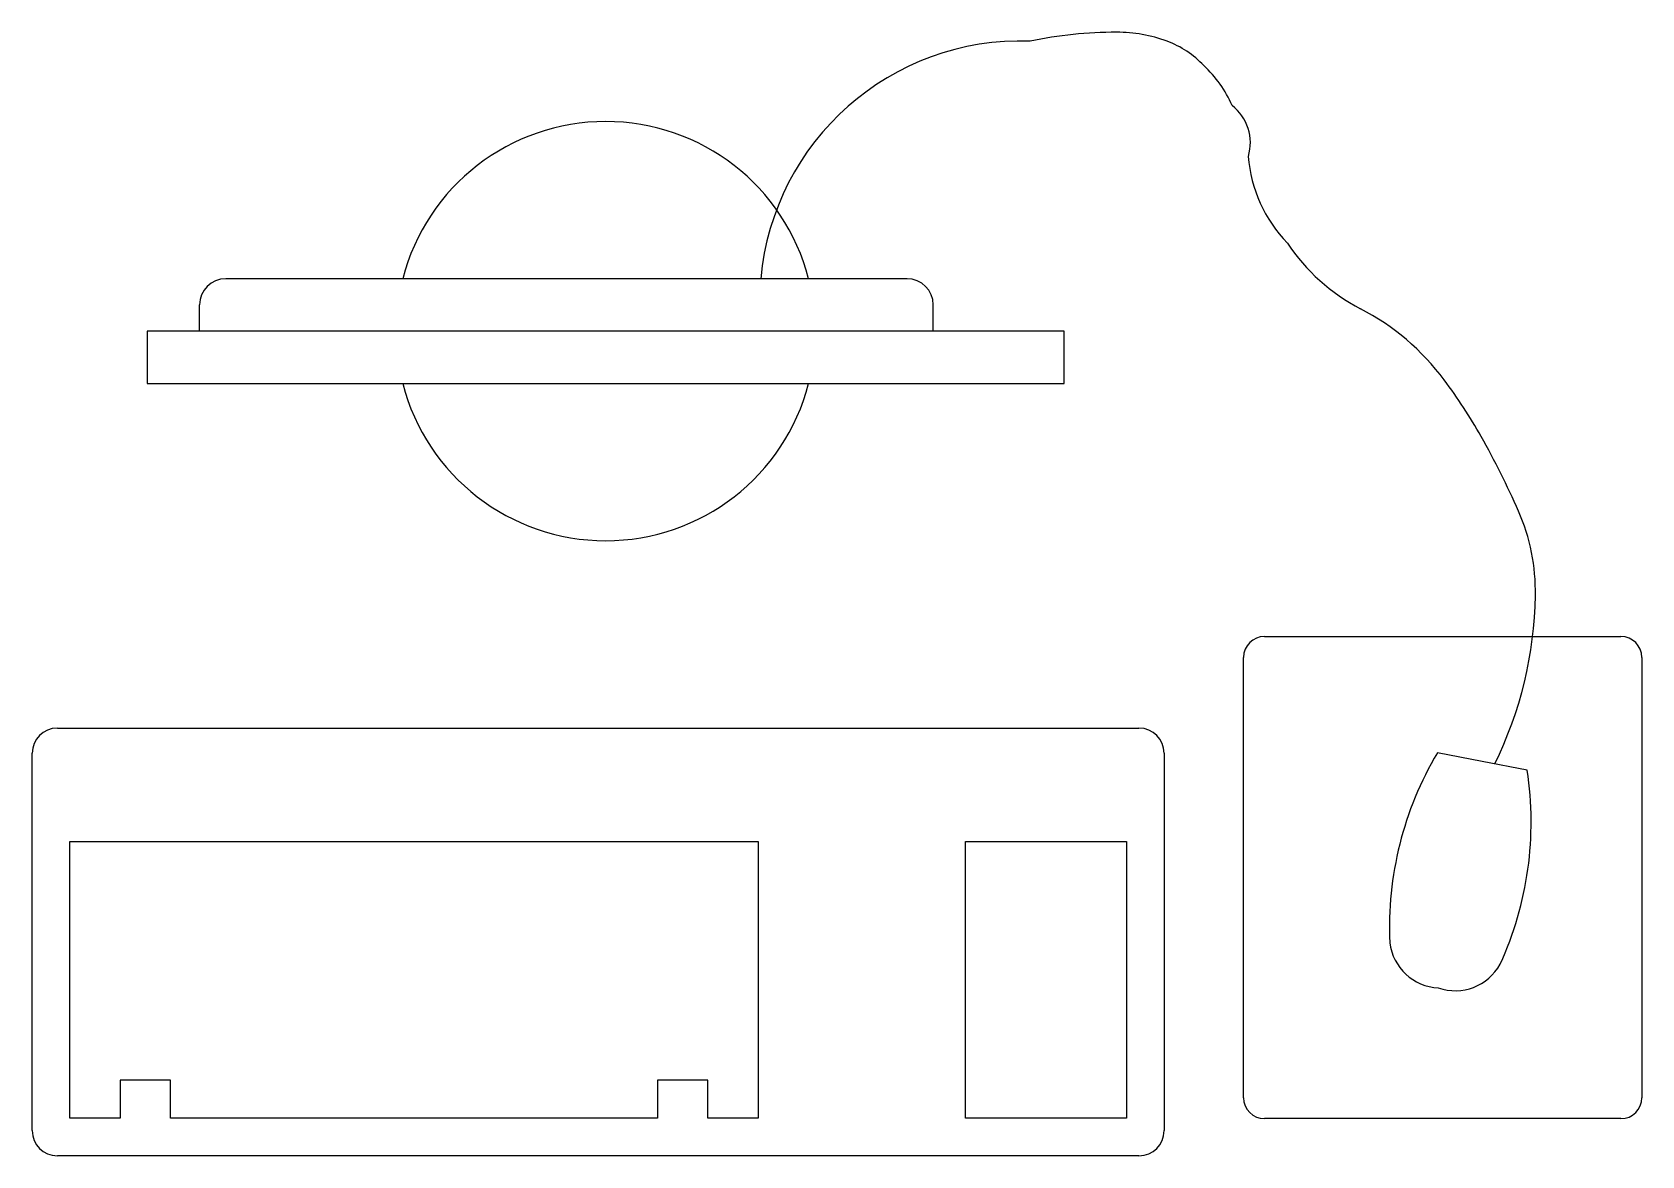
# Model space of a CAD drawing. Header units: millimetres. Extents: x 1333.095 to 1333.71, y 2713.245 to 2713.674.
import ezdxf

# ---------------------------------------------------------------- set-up
doc = ezdxf.new("R2010")
doc.units = ezdxf.units.MM
doc.header["$LTSCALE"] = 10
doc.layers.add('Equipam_informática', color=1, linetype='Continuous')

msp = doc.modelspace()

# ---------------------------------------------------------------- linework, layer by layer
at = {"layer": 'Equipam_informática'}
for p, q in [((1333.42916, 2713.57999), (1333.16916, 2713.57999)), ((1333.15916, 2713.55999), (1333.15916, 2713.56999)), ((1333.43916, 2713.55999), (1333.43916, 2713.56999)), ((1333.13916, 2713.55999), (1333.13916, 2713.53999)), ((1333.48916, 2713.55999), (1333.13916, 2713.55999)), ((1333.48916, 2713.53999), (1333.48916, 2713.55999)), ((1333.13916, 2713.53999), (1333.48916, 2713.53999)), ((1333.56559, 2713.44344), (1333.70159, 2713.44344)), ((1333.55759, 2713.26744), (1333.55759, 2713.43544)), ((1333.70959, 2713.43544), (1333.70959, 2713.26744)), ((1333.10489, 2713.40847), (1333.51769, 2713.40847)), ((1333.09529, 2713.25487), (1333.09529, 2713.39887)), ((1333.52729, 2713.39887), (1333.52729, 2713.25487)), ((1333.64871, 2713.39571), (1333.63159, 2713.39904)), ((1333.66582, 2713.39238), (1333.64871, 2713.39571)), ((1333.10969, 2713.36527), (1333.37238, 2713.36527)), ((1333.10969, 2713.25967), (1333.10969, 2713.36527)), ((1333.37238, 2713.36527), (1333.37238, 2713.25967)), ((1333.45142, 2713.36527), (1333.51289, 2713.36527)), ((1333.45142, 2713.25967), (1333.45142, 2713.36527)), ((1333.51289, 2713.36527), (1333.51289, 2713.25967)), ((1333.12889, 2713.27407), (1333.12889, 2713.25967)), ((1333.14809, 2713.27407), (1333.12889, 2713.27407)), ((1333.14809, 2713.25967), (1333.14809, 2713.27407)), ((1333.33398, 2713.27407), (1333.33398, 2713.25967)), ((1333.35318, 2713.27407), (1333.33398, 2713.27407)), ((1333.35318, 2713.25967), (1333.35318, 2713.27407)), ((1333.12889, 2713.25967), (1333.10969, 2713.25967)), ((1333.33398, 2713.25967), (1333.14809, 2713.25967)), ((1333.37238, 2713.25967), (1333.35318, 2713.25967)), ((1333.51289, 2713.25967), (1333.45142, 2713.25967)), ((1333.70159, 2713.25944), (1333.56559, 2713.25944)), ((1333.51769, 2713.24527), (1333.10489, 2713.24527))]:
    msp.add_line(p, q, dxfattribs=at)
for centre, radius, start, end in [((1333.47256, 2713.57106), 0.09963, 87.94137, 174.85373), ((1333.50916, 2713.51426), 0.15981, 90, 101.92691), ((1333.50916, 2713.61872), 0.05535, 69.66367, 90), ((1333.51564, 2713.63619), 0.03672, 43.16683, 69.66367), ((1333.51146, 2713.62793), 0.04553, 23.48597, 47.15752), ((1333.54223, 2713.63187), 0.01796, 343.21705, 52.2552), ((1333.31416, 2713.55999), 0.08, 14.47751, 165.52249), ((1333.61257, 2713.63072), 0.05331, 184.33885, 224.14449), ((1333.63691, 2713.63522), 0.07517, 213.62867, 242.52682), ((1333.16916, 2713.56999), 0.01, 90, 180), ((1333.42916, 2713.56999), 0.01, 0, 90), ((1333.55883, 2713.48507), 0.09407, 36.75172, 62.52682), ((1333.4712, 2713.41962), 0.20345, 29.48828, 36.75172), ((1333.31416, 2713.55999), 0.08, 194.47751, 345.52249), ((1333.37819, 2713.36703), 0.31029, 23.60821, 29.48828), ((1333.59163, 2713.46031), 0.07737, 359.07259, 23.60821), ((1333.51825, 2713.4615), 0.15075, 333.73637, 359.07259), ((1333.56559, 2713.43544), 0.008, 90, 180), ((1333.70159, 2713.43544), 0.008, 360, 90), ((1333.10489, 2713.39887), 0.0096, 90, 180), ((1333.51769, 2713.39887), 0.0096, 360, 90), ((1333.74286, 2713.33266), 0.12956, 149.18121, 182.68893), ((1333.53779, 2713.37251), 0.12956, 335.31488, 8.8226), ((1333.63293, 2713.32893), 0.01963, 186.86762, 267.0575), ((1333.63833, 2713.32788), 0.01963, 250.94631, 331.13619), ((1333.56559, 2713.26744), 0.008, 180, 270), ((1333.70159, 2713.26744), 0.008, 270, 0), ((1333.10489, 2713.25487), 0.0096, 180, 270), ((1333.51769, 2713.25487), 0.0096, 270, 0)]:
    msp.add_arc(centre, radius, start, end, dxfattribs=at)

doc.saveas('drawing.dxf')
